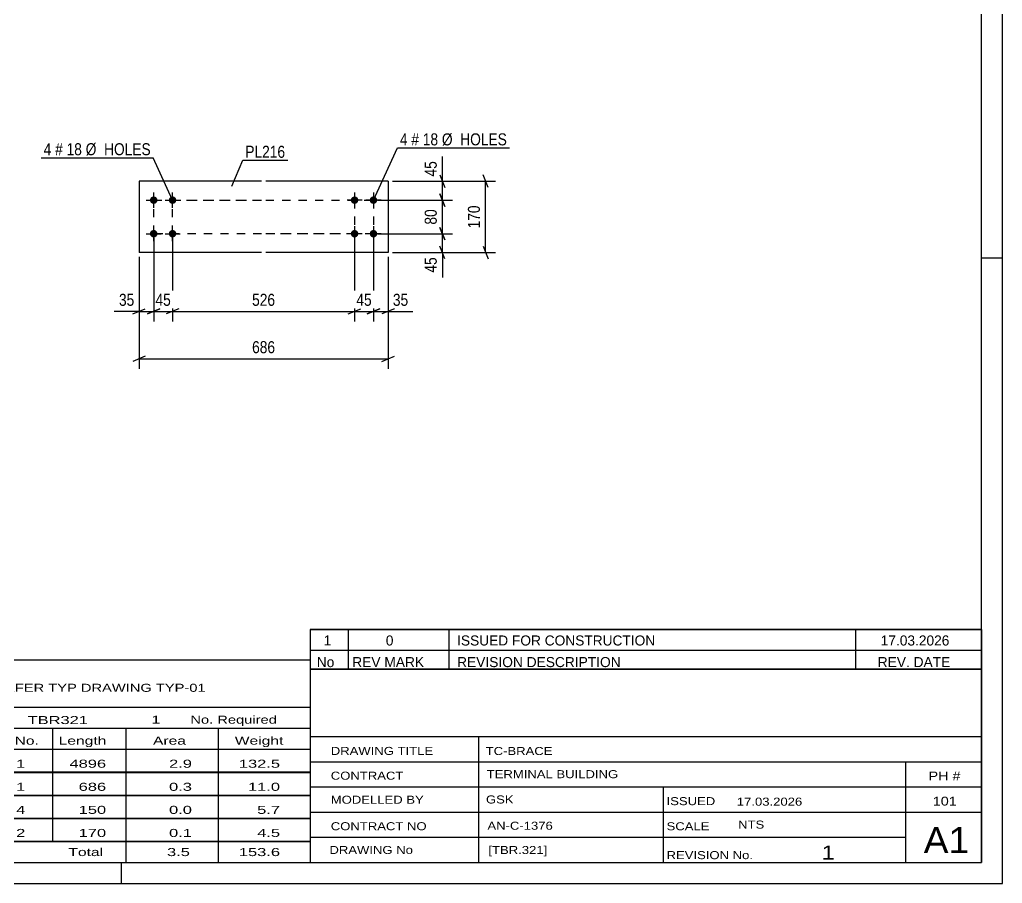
# Model space of a CAD drawing. Header units: millimetres. Extents: x 0 to 594, y 0 to 420.
# Drawn here: x 359.7 to 594, y 0 to 205.9 of the extents above; entities that cross this region are included whole.
import ezdxf

# ---------------------------------------------------------------- set-up
doc = ezdxf.new("R2010")
doc.units = ezdxf.units.MM
doc.linetypes.add('DXK_LINE_DOT2', pattern=[3.9198, 1.9599, -1.9599])
doc.styles.add('Arial Narrow', font='ARIALN.TTF', dxfattribs={"height": 0.2})

# ---------------------------------------------------------------- blocks, each defined once
blk = doc.blocks.new('Unknown-580873990-1130')
at = {"color": 5, "linetype": 'Continuous'}
for p, q in [((594, 0), (594, 420)), ((589, 5), (589, 415)), ((594, 149), (589, 149)), ((5, 5), (589, 5)), ((384, 0), (384, 5)), ((0, 0), (594, 0))]:
    blk.add_line(p, q, dxfattribs=at)
blk = doc.blocks.new('Bolt-580873990-3552 - 3550')
at = {"linetype": 'Continuous'}
for points in [[(439.56, 161.96, -1), (439.56, 163.76, -1)], [(444.06, 161.96, -1), (444.06, 163.76, -1)], [(439.56, 153.96, -1), (439.56, 155.76, -1)], [(444.06, 153.96, -1), (444.06, 155.76, -1)]]:
    blk.add_hatch(color=1, dxfattribs=at).paths.add_polyline_path(points)
at = {"color": 1, "linetype": 'Continuous'}
for p, q in [((439.56, 164.66), (439.56, 161.06)), ((444.06, 164.66), (444.06, 161.06)), ((441.36, 162.86), (437.76, 162.86)), ((445.86, 162.86), (442.26, 162.86)), ((441.36, 154.86), (437.76, 154.86)), ((439.56, 156.66), (439.56, 153.06)), ((445.86, 154.86), (442.26, 154.86)), ((444.06, 156.66), (444.06, 153.06))]:
    blk.add_line(p, q, dxfattribs=at)
blk = doc.blocks.new('Part-580873990-3551 - 3550')
at = {"color": 2, "linetype": 'Continuous'}
for p, q in [((417.36, 167.36), (388.16, 167.36)), ((388.16, 167.36), (388.16, 150.36)), ((447.56, 167.36), (418.36, 167.36)), ((447.56, 167.36), (447.56, 150.36)), ((417.36, 150.36), (388.16, 150.36)), ((447.56, 150.36), (418.36, 150.36))]:
    blk.add_line(p, q, dxfattribs=at)
blk = doc.blocks.new('Bolt-580873990-3553 - 3550')
at = {"linetype": 'Continuous'}
for points in [[(391.66, 163.76, -1), (391.66, 161.96, -1)], [(396.16, 163.76, -1), (396.16, 161.96, -1)], [(391.66, 155.76, -1), (391.66, 153.96, -1)], [(396.16, 155.76, -1), (396.16, 153.96, -1)]]:
    blk.add_hatch(color=1, dxfattribs=at).paths.add_polyline_path(points)
at = {"color": 1, "linetype": 'Continuous'}
for p, q in [((391.66, 161.06), (391.66, 164.66)), ((396.16, 161.06), (396.16, 164.66)), ((389.86, 162.86), (393.46, 162.86)), ((394.36, 162.86), (397.96, 162.86)), ((389.86, 154.86), (393.46, 154.86)), ((391.66, 153.06), (391.66, 156.66)), ((394.36, 154.86), (397.96, 154.86)), ((396.16, 153.06), (396.16, 156.66))]:
    blk.add_line(p, q, dxfattribs=at)
blk = doc.blocks.new('Rectangle-580873990-3728 - 3550')
at = {"color": 1, "linetype": 'DXK_LINE_DOT2'}
for p, q in [((391.66, 162.86), (417.36, 162.86)), ((391.66, 154.86), (391.66, 162.86)), ((418.36, 162.86), (444.06, 162.86)), ((444.06, 162.86), (444.06, 154.86)), ((417.36, 154.86), (391.66, 154.86)), ((444.06, 154.86), (418.36, 154.86))]:
    blk.add_line(p, q, dxfattribs=at)
blk = doc.blocks.new('Rectangle-580873990-3738 - 3550')
at = {"color": 1, "linetype": 'DXK_LINE_DOT2'}
for p, q in [((396.16, 162.86), (417.36, 162.86)), ((396.16, 154.86), (396.16, 162.86)), ((418.36, 162.86), (439.56, 162.86)), ((439.56, 162.86), (439.56, 154.86)), ((417.36, 154.86), (396.16, 154.86)), ((439.56, 154.86), (418.36, 154.86))]:
    blk.add_line(p, q, dxfattribs=at)
blk = doc.blocks.new('StraightDimension-580873990-3560 - 3550')
at = {"color": 7, "linetype": 'Continuous'}
for p, q in [((396.16, 153.86), (396.16, 133.92)), ((439.56, 153.86), (439.56, 133.92)), ((397.66, 136.92), (394.66, 135.72)), ((396.16, 136.32), (439.56, 136.32)), ((438.06, 135.72), (441.06, 136.92))]:
    blk.add_line(p, q, dxfattribs=at)
at = {"color": 0}
blk.add_wipeout([(421.2, 137.07), (421.2, 141.27), (414.52, 141.27), (414.52, 137.07)], dxfattribs=at)
at = {"color": 3, "style": 'Arial Narrow'}
blk.add_text('526', height=2.863, dxfattribs=at).set_placement((415.12, 137.67))
blk = doc.blocks.new('StraightDimension-580873990-3558 - 3550')
at = {"color": 7, "linetype": 'Continuous'}
for p, q in [((444.06, 153.86), (444.06, 133.92)), ((447.56, 149.36), (447.56, 133.92)), ((442.56, 135.72), (445.56, 136.92)), ((444.06, 136.32), (447.56, 136.32)), ((449.06, 136.92), (446.06, 135.72))]:
    blk.add_line(p, q, dxfattribs=at)
at = {"color": 0}
blk.add_wipeout([(452.94, 137.07), (452.94, 141.27), (448.09, 141.27), (448.09, 137.07)], dxfattribs=at)
at = {"color": 7, "linetype": 'Continuous'}
blk.add_line((447.56, 136.32), (453.47, 136.32), dxfattribs=at)
blk.add_line((447.56, 136.32), (453.47, 136.32), dxfattribs=at)
at = {"color": 3, "style": 'Arial Narrow'}
blk.add_text('35', height=2.863, dxfattribs=at).set_placement((448.69, 137.67))
blk = doc.blocks.new('StraightDimension-580873990-3559 - 3550')
at = {"color": 7, "linetype": 'Continuous'}
for p, q in [((439.56, 153.86), (439.56, 133.92)), ((444.06, 153.86), (444.06, 133.92)), ((438.06, 135.72), (441.06, 136.92)), ((439.56, 136.32), (444.06, 136.32)), ((445.56, 136.92), (442.56, 135.72))]:
    blk.add_line(p, q, dxfattribs=at)
at = {"color": 0}
blk.add_wipeout([(444.24, 137.07), (444.24, 141.27), (439.38, 141.27), (439.38, 137.07)], dxfattribs=at)
at = {"color": 3, "style": 'Arial Narrow'}
blk.add_text('45', height=2.863, dxfattribs=at).set_placement((439.98, 137.67))
blk = doc.blocks.new('StraightDimension-580873990-3561 - 3550')
at = {"color": 7, "linetype": 'Continuous'}
for p, q in [((391.66, 153.86), (391.66, 133.92)), ((396.16, 153.86), (396.16, 133.92)), ((390.16, 135.72), (393.16, 136.92)), ((391.66, 136.32), (396.16, 136.32)), ((397.66, 136.92), (394.66, 135.72))]:
    blk.add_line(p, q, dxfattribs=at)
at = {"color": 0}
blk.add_wipeout([(396.34, 137.07), (396.34, 141.27), (391.48, 141.27), (391.48, 137.07)], dxfattribs=at)
at = {"color": 3, "style": 'Arial Narrow'}
blk.add_text('45', height=2.863, dxfattribs=at).set_placement((392.08, 137.67))
blk = doc.blocks.new('StraightDimension-580873990-3562 - 3550')
at = {"color": 7, "linetype": 'Continuous'}
for p, q in [((391.66, 153.86), (391.66, 133.92)), ((388.16, 149.36), (388.16, 133.92)), ((386.66, 135.72), (389.66, 136.92)), ((388.16, 136.32), (391.66, 136.32)), ((393.16, 136.92), (390.16, 135.72))]:
    blk.add_line(p, q, dxfattribs=at)
at = {"color": 0}
blk.add_wipeout([(387.64, 137.07), (387.64, 141.27), (382.78, 141.27), (382.78, 137.07)], dxfattribs=at)
at = {"color": 7, "linetype": 'Continuous'}
blk.add_line((388.16, 136.32), (382.25, 136.32), dxfattribs=at)
blk.add_line((388.16, 136.32), (382.25, 136.32), dxfattribs=at)
at = {"color": 3, "style": 'Arial Narrow'}
blk.add_text('35', height=2.863, dxfattribs=at).set_placement((383.38, 137.67))
blk = doc.blocks.new('StraightDimension-580873990-3578 - 3550')
at = {"color": 7, "linetype": 'Continuous'}
for p, q in [((388.16, 149.36), (388.16, 122.63)), ((447.56, 149.36), (447.56, 122.63)), ((389.66, 125.63), (386.66, 124.43)), ((388.16, 125.03), (447.56, 125.03)), ((446.06, 124.43), (449.06, 125.63))]:
    blk.add_line(p, q, dxfattribs=at)
at = {"color": 0}
blk.add_wipeout([(421.2, 125.78), (421.2, 129.98), (414.52, 129.98), (414.52, 125.78)], dxfattribs=at)
at = {"color": 3, "style": 'Arial Narrow'}
blk.add_text('686', height=2.863, dxfattribs=at).set_placement((415.12, 126.38))
blk = doc.blocks.new('StraightDimension-580873990-3598 - 3550')
at = {"color": 7, "linetype": 'Continuous'}
for p, q in [((471.39, 165.86), (470.19, 168.86)), ((448.56, 167.36), (473.19, 167.36)), ((470.79, 150.36), (470.79, 167.36)), ((448.56, 150.36), (473.19, 150.36)), ((470.19, 151.86), (471.39, 148.86))]:
    blk.add_line(p, q, dxfattribs=at)
at = {"color": 0}
blk.add_wipeout([(470.04, 162.2), (465.84, 162.2), (465.84, 155.52), (470.04, 155.52)], dxfattribs=at)
at = {"color": 3, "style": 'Arial Narrow'}
blk.add_text('170', height=2.863, rotation=90.0002, dxfattribs=at).set_placement((469.44, 156.12))
blk = doc.blocks.new('StraightDimension-580873990-3700 - 3550')
at = {"color": 7, "linetype": 'Continuous'}
for p, q in [((459.89, 168.86), (461.09, 165.86)), ((448.56, 167.36), (462.89, 167.36)), ((460.49, 162.86), (460.49, 167.36)), ((461.09, 161.36), (459.89, 164.36)), ((445.06, 162.86), (462.89, 162.86))]:
    blk.add_line(p, q, dxfattribs=at)
at = {"color": 0}
blk.add_wipeout([(459.74, 172.74), (455.54, 172.74), (455.54, 167.89), (459.74, 167.89)], dxfattribs=at)
at = {"color": 7, "linetype": 'Continuous'}
blk.add_line((460.49, 167.36), (460.49, 173.27), dxfattribs=at)
blk.add_line((460.49, 167.36), (460.49, 173.27), dxfattribs=at)
at = {"color": 3, "style": 'Arial Narrow'}
blk.add_text('45', height=2.863, rotation=90.0002, dxfattribs=at).set_placement((459.14, 168.49))
blk = doc.blocks.new('StraightDimension-580873990-3701 - 3550')
at = {"color": 7, "linetype": 'Continuous'}
for p, q in [((459.89, 164.36), (461.09, 161.36)), ((445.06, 162.86), (462.89, 162.86)), ((460.49, 154.86), (460.49, 162.86)), ((445.06, 154.86), (462.89, 154.86)), ((461.09, 153.36), (459.89, 156.36))]:
    blk.add_line(p, q, dxfattribs=at)
at = {"color": 0}
blk.add_wipeout([(459.74, 161.29), (455.54, 161.29), (455.54, 156.43), (459.74, 156.43)], dxfattribs=at)
at = {"color": 3, "style": 'Arial Narrow'}
blk.add_text('80', height=2.863, rotation=90.0002, dxfattribs=at).set_placement((459.14, 157.03))
blk = doc.blocks.new('StraightDimension-580873990-3702 - 3550')
at = {"color": 7, "linetype": 'Continuous'}
for p, q in [((445.06, 154.86), (462.89, 154.86)), ((459.89, 156.36), (461.09, 153.36)), ((460.49, 150.36), (460.49, 154.86)), ((448.56, 150.36), (462.89, 150.36)), ((461.09, 148.86), (459.89, 151.86))]:
    blk.add_line(p, q, dxfattribs=at)
at = {"color": 0}
blk.add_wipeout([(459.74, 149.84), (455.54, 149.84), (455.54, 144.98), (459.74, 144.98)], dxfattribs=at)
at = {"color": 7, "linetype": 'Continuous'}
blk.add_line((460.49, 150.36), (460.49, 144.46), dxfattribs=at)
blk.add_line((460.49, 150.36), (460.49, 144.46), dxfattribs=at)
at = {"color": 3, "style": 'Arial Narrow'}
blk.add_text('45', height=2.863, rotation=90.0002, dxfattribs=at).set_placement((459.14, 145.58))
blk = doc.blocks.new('Unknown-580873990-4466')
at = {"color": 7, "linetype": 'Continuous'}
for p, q in [((429, 51.05), (429, 5)), ((429, 51.05), (589, 51.05)), ((589, 51), (589, 5)), ((429, 35), (589, 35)), ((469.14, 35), (469.14, 5)), ((429, 29), (589, 29)), ((571, 5.05), (571, 29.05)), ((429, 23), (589, 23)), ((513.14, 23), (513.14, 5)), ((429, 17), (589, 17)), ((429, 11), (571, 11)), ((429, 5), (589, 5))]:
    blk.add_line(p, q, dxfattribs=at)
at = {"color": 7, "style": 'Arial Narrow'}
for s, height, width, p in [('DRAWING TITLE', 1.9089, 1.425378, (433.88, 30.61)), ('TC-BRACE', 1.909, 1.425378, (470.81, 30.59)), ('CONTRACT', 1.909, 1.425378, (433.88, 24.71)), ('TERMINAL BUILDING', 1.9089, 1.425378, (471.06, 25.07)), ('MODELLED BY', 1.9089, 1.425378, (433.88, 18.98)), ('GSK', 1.909, 1.425378, (470.88, 19.04)), ('ISSUED', 1.909, 1.425378, (513.94, 18.64)), ('17.03.2026', 1.909, 1.425378, (530.69, 18.52)), ('CONTRACT NO', 1.9089, 1.425378, (433.88, 12.66)), ('AN-C-1376', 1.909, 1.425378, (471.23, 12.78)), ('SCALE', 1.909, 1.425378, (513.94, 12.65)), ('A1', 6.204, 1.25, (575.24, 7.2)), ('DRAWING No', 1.909, 1.425378, (433.56, 7)), ('[TBR.321]', 1.909, 1.425378, (471.46, 6.99)), ('REVISION No.', 1.9089, 1.425378, (513.94, 5.77)), ('1', 3.34, 1.5, (550.91, 5.68))]:
    blk.add_text(s, height=height, dxfattribs=dict(at, width=width)).set_placement(p)
at = {"color": 7, "linetype": 'Continuous', "style": 'Arial Narrow'}
for s, height, width, p in [('PH #', 2.1, 1.42538, (576.4, 24.55)), ('101', 2.1, 1.42538, (577.41, 18.55)), ('NTS', 1.909, 1.425378, (531, 13.05))]:
    blk.add_text(s, height=height, dxfattribs=dict(at, width=width)).set_placement(p)
blk = doc.blocks.new('Unknown-580873990-4467')
at = {"color": 7, "linetype": 'Continuous'}
for p, q in [((429, 60.55), (589, 60.55)), ((589, 60.55), (429, 60.55)), ((429, 60.55), (429, 55.55)), ((438, 60.55), (438, 55.55)), ((462, 60.55), (462, 55.55)), ((559, 60.55), (559, 55.55)), ((589, 60.55), (589, 55.55)), ((429, 55.55), (589, 55.55)), ((429, 55.55), (429, 51.05)), ((429, 55.55), (589, 55.55)), ((438, 55.55), (438, 51.05)), ((462, 55.55), (462, 51.05)), ((559, 55.55), (559, 51.05)), ((589, 55.55), (589, 51.05)), ((589, 51.05), (429, 51.05))]:
    blk.add_line(p, q, dxfattribs=at)
at = {"color": 7, "linetype": 'Continuous', "style": 'Arial Narrow'}
for s, height, width, p in [('1', 2.39, 1.196471, (432.16, 56.7)), ('0', 2.39, 1.196471, (447, 56.7)), ('ISSUED FOR CONSTRUCTION', 2.3861, 1.196471, (464, 56.7)), ('17.03.2026', 2.386, 1.196471, (565, 56.7)), ('No', 2.386, 1.2, (430.54, 51.55)), ('REV MARK', 2.386, 1.2, (439, 51.55)), ('REVISION DESCRIPTION', 2.3861, 1.2, (464, 51.55)), ('REV. DATE', 2.386, 1.2, (564.28, 51.55))]:
    blk.add_text(s, height=height, dxfattribs=dict(at, width=width)).set_placement(p)
blk = doc.blocks.new('Unknown-580873990-4468')
at = {"color": 7, "linetype": 'Continuous'}
for p, q in [((269, 53.25), (429, 53.25)), ((269, 42), (269, 53.25)), ((429, 53.25), (429, 42)), ((269, 42), (429, 42)), ((269, 42), (269, 37)), ((429, 42), (429, 37)), ((269, 37), (429, 37)), ((269, 37), (269, 32)), ((293, 37), (293, 32)), ((328.5, 37), (328.5, 32)), ((354.5, 37), (354.5, 32)), ((367.5, 37), (367.5, 32)), ((385, 37), (385, 32)), ((407, 37), (407, 32)), ((429, 37), (429, 32)), ((269, 32), (429, 32)), ((269, 31.95), (269, 26.55)), ((269, 31.95), (429, 31.95)), ((293, 32), (293, 26.5)), ((328.5, 32), (328.5, 26.5)), ((354.5, 32), (354.5, 26.5)), ((367.5, 32), (367.5, 26.5)), ((385, 32), (385, 26.5)), ((407, 32), (407, 26.5)), ((429, 31.95), (429, 26.55)), ((269, 26.55), (429, 26.55)), ((269, 26.45), (269, 21.05)), ((269, 26.45), (429, 26.45)), ((293, 26.5), (293, 21)), ((328.5, 26.5), (328.5, 21)), ((354.5, 26.5), (354.5, 21)), ((367.5, 26.5), (367.5, 21)), ((385, 26.5), (385, 21)), ((407, 26.5), (407, 21)), ((429, 26.45), (429, 21.05)), ((269, 21.05), (429, 21.05)), ((269, 20.95), (269, 15.55)), ((269, 20.95), (429, 20.95)), ((293, 21), (293, 15.5)), ((328.5, 21), (328.5, 15.5)), ((354.5, 21), (354.5, 15.5)), ((367.5, 21), (367.5, 15.5)), ((385, 21), (385, 15.5)), ((407, 21), (407, 15.5)), ((429, 20.95), (429, 15.55)), ((269, 15.55), (429, 15.55)), ((269, 15.45), (269, 10.05)), ((269, 15.45), (429, 15.45)), ((293, 15.5), (293, 10)), ((328.5, 15.5), (328.5, 10)), ((354.5, 15.5), (354.5, 10)), ((367.5, 15.5), (367.5, 10)), ((385, 15.5), (385, 10)), ((407, 15.5), (407, 10)), ((429, 15.45), (429, 10.05)), ((269, 10.05), (429, 10.05)), ((269, 10), (429, 10)), ((269, 10), (269, 5)), ((385, 10), (385, 5)), ((407, 10), (407, 5)), ((429, 10), (429, 5)), ((269, 5), (429, 5))]:
    blk.add_line(p, q, dxfattribs=at)
at = {"color": 7, "style": 'Arial Narrow'}
for s, height, width, p in [('GENERAL NOTES & WELD DETAILS :', 2.8633, 1.4, (270.15, 45.56)), ('REFER TYP DRAWING TYP-01', 1.9089, 1.6, (353.7, 45.66)), ("MATERIAL LIST FOR ASSEMBLY MK'D", 1.9089, 1.6, (270.15, 38.06)), ('TBR321', 1.909, 1.794707, (361.59, 37.97)), ('1', 1.91, 1.794707, (391.08, 38.06)), ('No. Required', 1.9089, 1.6, (400.41, 38.06)), ('Mark', 1.909, 1.7, (270.34, 33)), ('Profile', 1.909, 1.7, (303.41, 33)), ('Material', 1.909, 1.7, (333.54, 33.06)), ('No.', 1.909, 1.7, (358.5, 33.06)), ('Length', 1.909, 1.7, (369, 33.06)), ('Area', 1.909, 1.7, (391.5, 33.06)), ('Weight', 1.909, 1.7, (411, 33.06))]:
    blk.add_text(s, height=height, dxfattribs=dict(at, width=width)).set_placement(p)
at = {"color": 7, "linetype": 'Continuous', "style": 'Arial Narrow'}
for s, height, width, p in [('TBR321', 1.909, 1.794707, (270.5, 27.56)), ('SHS150*6', 1.909, 1.794707, (295, 27.56)), ('E350', 1.909, 1.794707, (334.74, 27.56)), ('1', 1.91, 1.794707, (358.86, 27.56)), ('4896', 1.909, 1.794707, (371.58, 27.56)), ('2.9', 1.909, 1.794707, (395.32, 27.56)), ('132.5', 1.909, 1.794707, (411.96, 27.56)), ('PL216', 1.909, 1.794707, (270.5, 22.06)), ('PL12*170', 1.909, 1.794707, (295, 22.06)), ('E350', 1.909, 1.794707, (334.74, 22.06)), ('1', 1.91, 1.794707, (358.86, 22.06)), ('686', 1.909, 1.794707, (373.77, 22.06)), ('0.3', 1.909, 1.794707, (395.32, 22.06)), ('11.0', 1.909, 1.794707, (414.14, 22.06)), ('PL40', 1.909, 1.794707, (270.5, 16.56)), ('PL10*120', 1.909, 1.794707, (295, 16.56)), ('E350', 1.909, 1.794707, (334.74, 16.56)), ('4', 1.91, 1.794707, (358.86, 16.56)), ('150', 1.909, 1.794707, (373.77, 16.56)), ('0.0', 1.909, 1.794707, (395.32, 16.56)), ('5.7', 1.909, 1.794707, (416.33, 16.56)), ('PL98', 1.909, 1.794707, (270.5, 11.06)), ('PL10*170', 1.909, 1.794707, (295, 11.06)), ('E350', 1.909, 1.794707, (334.74, 11.06)), ('2', 1.91, 1.794707, (358.86, 11.06)), ('170', 1.909, 1.794707, (373.77, 11.06)), ('0.1', 1.909, 1.794707, (395.32, 11.06)), ('4.5', 1.909, 1.794707, (416.33, 11.06)), ('Total', 1.909, 1.7, (371.33, 6.5)), ('3.5', 1.909, 1.794707, (394.83, 6.5)), ('153.6', 1.909, 1.794707, (411.96, 6.5))]:
    blk.add_text(s, height=height, dxfattribs=dict(at, width=width)).set_placement(p)
blk = doc.blocks.new('Mark-580873990-3601 - 3550')
at = {"color": 0}
blk.add_wipeout([(423.01, 172.96), (423.01, 175.96), (413.5, 175.96), (413.5, 172.96)], dxfattribs=at)
blk.add_wipeout([(423.01, 172.96), (423.01, 175.96), (413.5, 175.96), (413.5, 172.96)], dxfattribs=at)
at = {"color": 30, "linetype": 'Continuous'}
for p, q in [((410.32, 166.16), (412.9, 172.36)), ((412.9, 172.36), (423.61, 172.36))]:
    blk.add_line(p, q, dxfattribs=at)
at = {"color": 3, "style": 'Arial Narrow'}
blk.add_text('PL216', height=2.863, dxfattribs=at).set_placement((413.5, 172.96))
blk = doc.blocks.new('Mark-580873990-3604 - 3550')
at = {"color": 0}
blk.add_wipeout([(452.19, 175.92), (452.19, 178.92), (450.36, 178.92), (450.36, 175.92)], dxfattribs=at)
blk.add_wipeout([(452.19, 175.92), (452.19, 178.92), (450.36, 178.92), (450.36, 175.92)], dxfattribs=at)
at = {"color": 7, "linetype": 'Continuous'}
blk.add_line((444.06, 162.86), (449.76, 175.32), dxfattribs=at)
at = {"color": 0}
blk.add_wipeout([(454.92, 175.92), (454.92, 178.92), (453.09, 178.92), (453.09, 175.92)], dxfattribs=at)
blk.add_wipeout([(454.92, 175.92), (454.92, 178.92), (453.09, 178.92), (453.09, 175.92)], dxfattribs=at)
at = {"color": 3, "style": 'Arial Narrow'}
blk.add_text('4', height=2.86, dxfattribs=at).set_placement((450.36, 175.92))
at = {"color": 0}
blk.add_wipeout([(459.47, 175.92), (459.47, 178.92), (455.82, 178.92), (455.82, 175.92)], dxfattribs=at)
blk.add_wipeout([(459.47, 175.92), (459.47, 178.92), (455.82, 178.92), (455.82, 175.92)], dxfattribs=at)
at = {"color": 3, "style": 'Arial Narrow'}
blk.add_text('#', height=2.86, dxfattribs=at).set_placement((453.09, 175.92))
at = {"color": 0}
blk.add_wipeout([(475.9, 175.92), (475.9, 178.92), (460.37, 178.92), (460.37, 175.92)], dxfattribs=at)
blk.add_wipeout([(475.9, 175.92), (475.9, 178.92), (460.37, 178.92), (460.37, 175.92)], dxfattribs=at)
at = {"color": 7, "linetype": 'Continuous'}
blk.add_line((449.76, 175.32), (476.5, 175.32), dxfattribs=at)
at = {"color": 3, "style": 'Arial Narrow'}
for s, p in [('18', (455.82, 175.92)), ('Ø  HOLES', (460.37, 175.92))]:
    blk.add_text(s, height=2.863, dxfattribs=at).set_placement(p)
blk = doc.blocks.new('Mark-580873990-3605 - 3550')
at = {"color": 0}
blk.add_wipeout([(367.26, 173.57), (367.26, 176.57), (365.43, 176.57), (365.43, 173.57)], dxfattribs=at)
blk.add_wipeout([(367.26, 173.57), (367.26, 176.57), (365.43, 176.57), (365.43, 173.57)], dxfattribs=at)
blk.add_wipeout([(369.99, 173.57), (369.99, 176.57), (368.16, 176.57), (368.16, 173.57)], dxfattribs=at)
blk.add_wipeout([(369.99, 173.57), (369.99, 176.57), (368.16, 176.57), (368.16, 173.57)], dxfattribs=at)
at = {"color": 3, "style": 'Arial Narrow'}
blk.add_text('4', height=2.86, dxfattribs=at).set_placement((365.43, 173.57))
at = {"color": 0}
blk.add_wipeout([(374.55, 173.57), (374.55, 176.57), (370.89, 176.57), (370.89, 173.57)], dxfattribs=at)
blk.add_wipeout([(374.55, 173.57), (374.55, 176.57), (370.89, 176.57), (370.89, 173.57)], dxfattribs=at)
at = {"color": 3, "style": 'Arial Narrow'}
blk.add_text('#', height=2.86, dxfattribs=at).set_placement((368.16, 173.57))
at = {"color": 0}
blk.add_wipeout([(390.97, 173.57), (390.97, 176.57), (375.45, 176.57), (375.45, 173.57)], dxfattribs=at)
blk.add_wipeout([(390.97, 173.57), (390.97, 176.57), (375.45, 176.57), (375.45, 173.57)], dxfattribs=at)
at = {"color": 7, "linetype": 'Continuous'}
for p in [(364.83, 172.97), (396.16, 162.86)]:
    blk.add_line(p, (391.57, 172.97), dxfattribs=at)
at = {"color": 3, "style": 'Arial Narrow'}
for s, p in [('18', (370.89, 173.57)), ('Ø  HOLES', (375.45, 173.57))]:
    blk.add_text(s, height=2.863, dxfattribs=at).set_placement(p)

msp = doc.modelspace()

# ---------------------------------------------------------------- block references
for name in ['Unknown-580873990-1130', 'Part-580873990-3551 - 3550', 'Bolt-580873990-3553 - 3550', 'Bolt-580873990-3552 - 3550', 'Rectangle-580873990-3728 - 3550', 'Rectangle-580873990-3738 - 3550', 'Unknown-580873990-4467', 'Unknown-580873990-4468', 'Unknown-580873990-4466']:
    msp.add_blockref(name, (0, 0))

# ---------------------------------------------------------------- next in the draw order: block references
for name in ['Mark-580873990-3605 - 3550', 'Mark-580873990-3601 - 3550', 'StraightDimension-580873990-3560 - 3550', 'StraightDimension-580873990-3558 - 3550']:
    msp.add_blockref(name, (0, 0))

# ---------------------------------------------------------------- next in the draw order: block references
for name in ['StraightDimension-580873990-3561 - 3550', 'StraightDimension-580873990-3559 - 3550']:
    msp.add_blockref(name, (0, 0))

# ---------------------------------------------------------------- next in the draw order: block references
msp.add_blockref('StraightDimension-580873990-3562 - 3550', (0, 0))

# ---------------------------------------------------------------- next in the draw order: block references
msp.add_blockref('StraightDimension-580873990-3578 - 3550', (0, 0))

# ---------------------------------------------------------------- next in the draw order: block references
msp.add_blockref('StraightDimension-580873990-3598 - 3550', (0, 0))

# ---------------------------------------------------------------- next in the draw order: block references
msp.add_blockref('StraightDimension-580873990-3700 - 3550', (0, 0))

# ---------------------------------------------------------------- next in the draw order: block references
msp.add_blockref('StraightDimension-580873990-3701 - 3550', (0, 0))

# ---------------------------------------------------------------- next in the draw order: block references
for name in ['Mark-580873990-3604 - 3550', 'StraightDimension-580873990-3702 - 3550']:
    msp.add_blockref(name, (0, 0))

doc.saveas('drawing.dxf')
